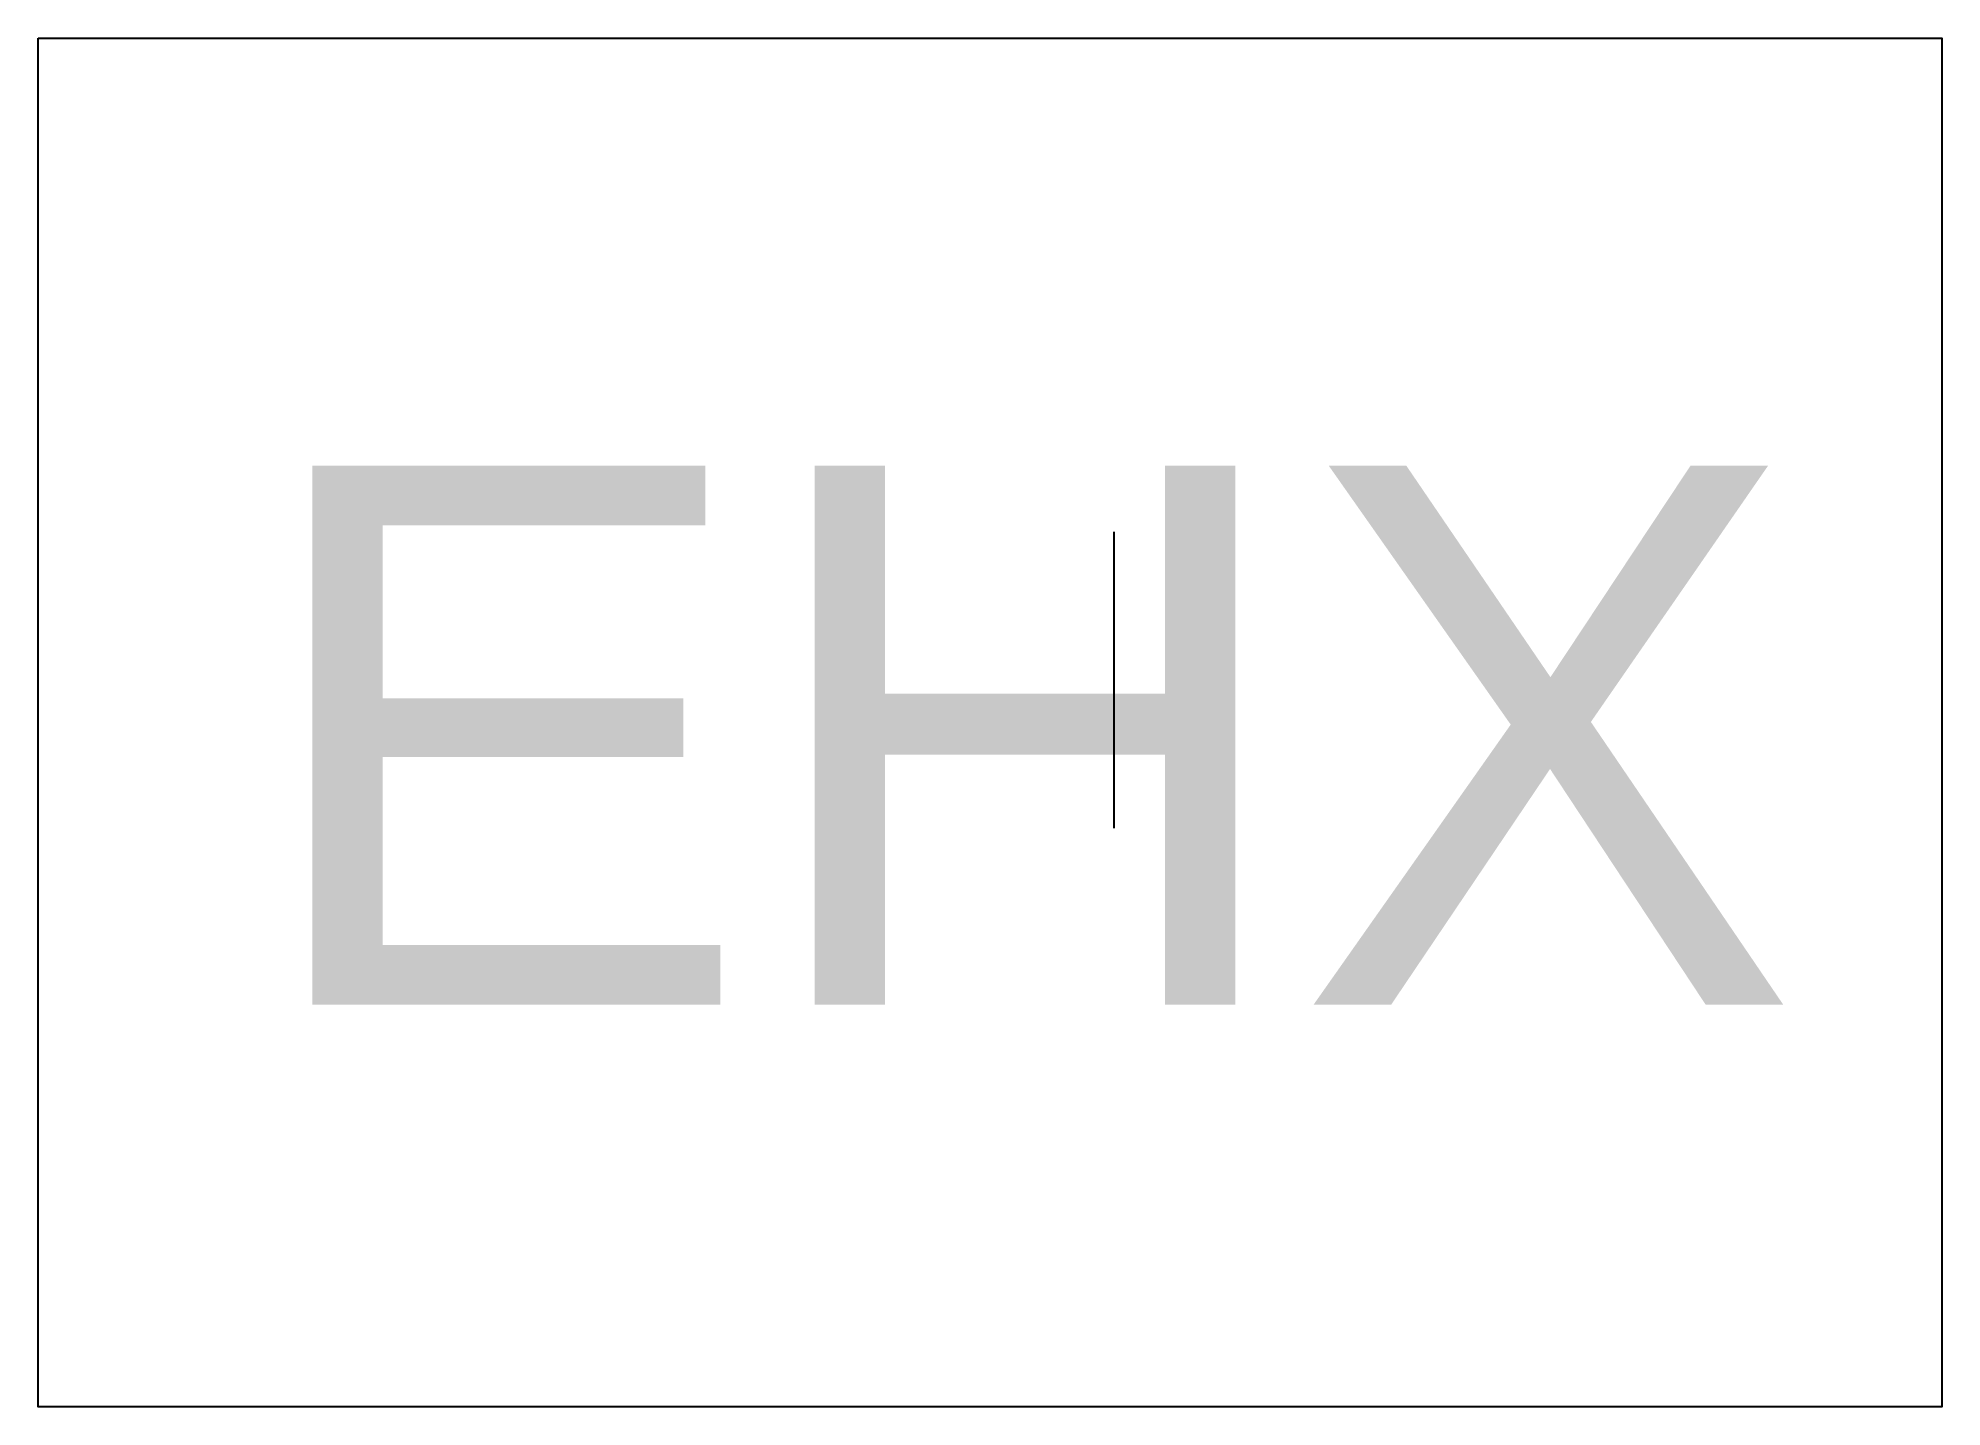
# Model space of a CAD drawing. Header units: inches. Extents: x 102.9 to 109.97, y 308.04 to 313.12.
import ezdxf

# ---------------------------------------------------------------- set-up
doc = ezdxf.new("R2010")
doc.units = ezdxf.units.IN
doc.header["$MEASUREMENT"] = 0
doc.layers.get('0').update_dxf_attribs({"color": 1})
doc.layers.add('Cover-Text-Tables', color=7, linetype='Continuous')
doc.styles.get("Standard").update_dxf_attribs({"font": 'Arial.ttf', "height": 2})

msp = doc.modelspace()

# ---------------------------------------------------------------- linework, layer by layer
msp.add_lwpolyline([(102.9041, 313.1213), (109.9665, 313.1213), (109.9665, 308.0419), (102.9041, 308.0419)], close=True)
at = {"layer": 'Cover-Text-Tables', "linetype": 'Continuous', "lineweight": -3}
msp.add_line((106.8955, 310.1896), (106.8955, 311.2896), dxfattribs=at)

# ---------------------------------------------------------------- texts
msp.add_text('EHX', height=2).set_placement((103.6922, 309.5347))

doc.saveas('drawing.dxf')
